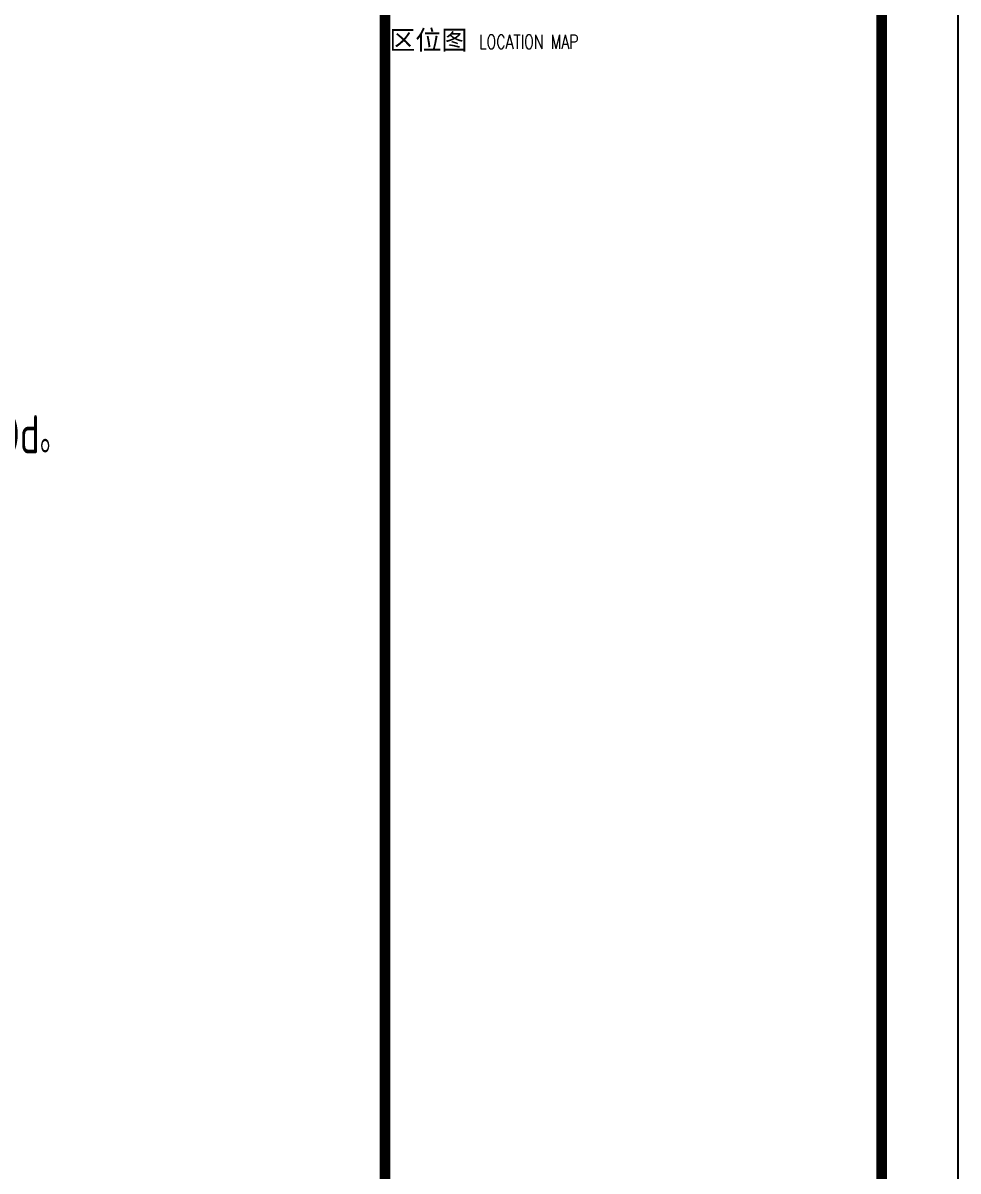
# Model space of a CAD drawing. Extents: x -138012 to 2129925, y -311560 to 0.
# Drawn here: x 11299 to 23536, y -156130 to -141116 of the extents above; entities that cross this region are included whole.
import ezdxf

# ---------------------------------------------------------------- set-up
doc = ezdxf.new("R2010")
doc.units = 0
doc.header["$LTSCALE"] = 1000
doc.header["$MEASUREMENT"] = 0
doc.layers.get('0').update_dxf_attribs({"linetype": 'CONTINUOUS'})
for name, color, linetype in [('3', 3, 'CONTINUOUS'), ('TEXT', 7, 'CONTINUOUS'), ('图框', 4, 'CONTINUOUS')]:
    doc.layers.add(name, color=color, linetype=linetype)
doc.styles.add('iIcon2', font='')
doc.styles.add('MIMI-TKWZ', font='romanc.shx', dxfattribs={"width": 0.75, "oblique": 15, "bigfont": 'bigfont.shx'})
doc.styles.add('tss', font='tssdeng.shx', dxfattribs={"width": 0.75, "bigfont": 'tssdchn.shx'})
doc.styles.get('iIcon2').set_extended_font_data('SimSun')

# ---------------------------------------------------------------- blocks, each defined once
blk = doc.blocks.new('564563')
at = {"layer": '图框', "const_width": 140}
blk.add_lwpolyline([(196067, -136041), (189567, -136041), (189567, -193441), (196067, -193441)], close=True, dxfattribs=at)
at = {"layer": '图框', "style": 'iIcon2'}
blk.add_text('区位图 ', height=250, dxfattribs=at).set_placement((189624, -149865))
at = {"layer": '图框', "style": 'MIMI-TKWZ', "width": 0.75}
blk.add_text('LOCATION MAP', height=180, dxfattribs=at).set_placement((190798, -149854))

msp = doc.modelspace()

# ---------------------------------------------------------------- linework, layer by layer
msp.add_lwpolyline([(-60563.781, -186039.453), (23536.219, -186039.453), (23536.219, -126639.453), (-60563.781, -126639.453)], close=True)
at = {"const_width": 80}
msp.add_lwpolyline([(-58063.781, -185039.453), (22536.219, -185039.453), (22536.219, -127639.453), (-58063.781, -127639.453)], close=True, dxfattribs=at)
at = {"layer": '3', "const_width": 100}
msp.add_lwpolyline([(-58063.779, -127639.453), (16036.221, -127639.453), (16036.221, -185039.453), (-58063.779, -185039.453)], close=True, dxfattribs=at)
at = {"layer": '图框'}
msp.add_lwpolyline([(-60563.779, -186039.453), (23536.221, -186039.453), (23536.221, -126639.453), (-60563.779, -126639.453)], close=True, dxfattribs=at)
at = {"layer": '图框', "const_width": 140}
msp.add_lwpolyline([(-58063.779, -127639.453), (22536.221, -127639.453), (22536.221, -185039.453), (-58063.779, -185039.453)], close=True, dxfattribs=at)

# ---------------------------------------------------------------- block references
at = {"layer": 'TEXT'}
msp.add_blockref('564563', (-173530.564, 8401.996), dxfattribs=at)

# ---------------------------------------------------------------- texts
at = {"layer": 'TEXT', "color": 7, "style": 'tss', "width": 0.75}
msp.add_text('3、柱与现浇过梁及腰带连接处，应按建筑施工图中门窗位置，在柱上预留相应插筋，插筋伸出柱外长度为40d。', height=500, dxfattribs=at).set_placement((-5895.968, -146745.978))

doc.saveas('drawing.dxf')
